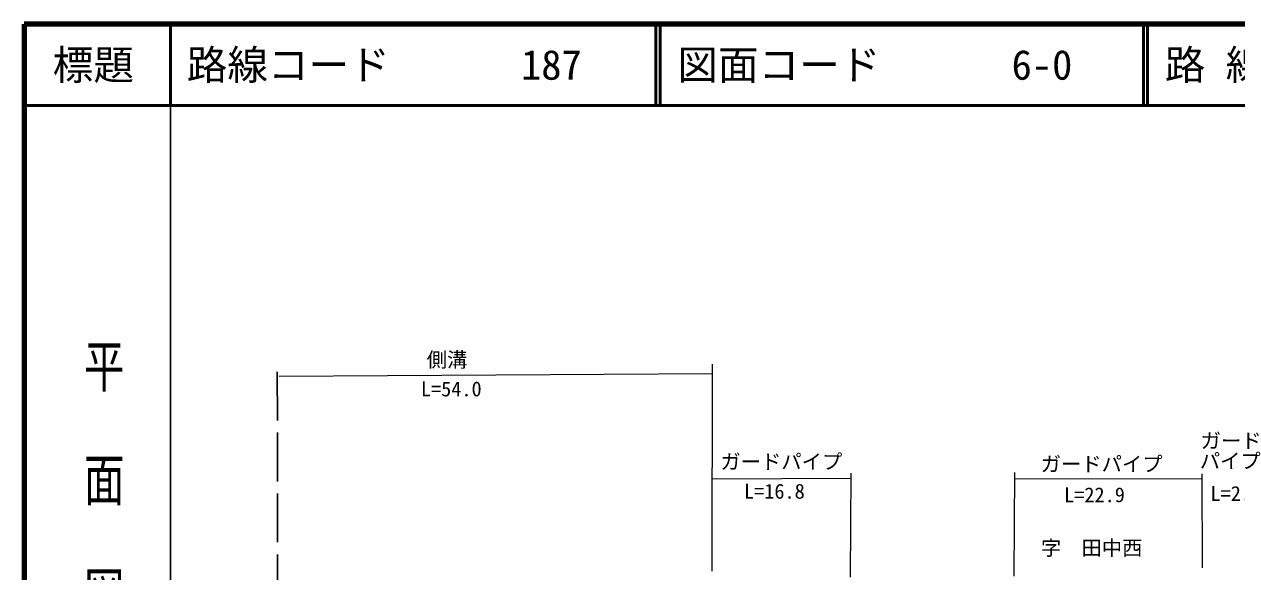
# Model space of a CAD drawing. Units: millimetres, scale not verified. Extents: x 40000 to 680000, y 20000 to 380000.
# Drawn here: x 40000 to 189237, y 312558 to 380000 of the extents above; entities that cross this region are included whole.
import ezdxf
from ezdxf.enums import TextEntityAlignment as Align

# ---------------------------------------------------------------- set-up
doc = ezdxf.new("R2010")
doc.units = ezdxf.units.MM
doc.header["$LTSCALE"] = 1000
doc.linetypes.add('DASHED', pattern=[7.5, 6, -1.5])
for name, color, linetype, lineweight in [('M-BGD', 7, 'Continuous', 25), ('M-STR-HTXT', 7, 'Continuous', 13), ('M-TTL', 2, 'Continuous', 140), ('M-TTL-BAND', 7, 'Continuous', 25), ('M-TTL-LINE', 7, 'Continuous', 50)]:
    doc.layers.add(name, color=color, linetype=linetype, lineweight=lineweight)
doc.layers.add('M-BMK-HTXT', color=7, linetype='Continuous')
doc.layers.add('M-TTL-TXT', color=7, linetype='Continuous')
doc.styles.add('@ＭＳ ゴシック', font='')
doc.styles.add('ＭＳ ゴシック', font='')
doc.styles.get('@ＭＳ ゴシック').set_extended_font_data('@MS Gothic')
doc.styles.get('ＭＳ ゴシック').set_extended_font_data('MS Gothic')

msp = doc.modelspace()

# ---------------------------------------------------------------- linework, layer by layer
at = {"layer": 'M-BGD', "linetype": 'DASHED'}
msp.add_line((71143, 337195), (71221, 287389), dxfattribs=at)
at = {"layer": 'M-STR-HTXT'}
for p, q in [((124672, 312632), (124725, 338129)), ((71372, 336663), (124723, 336992)), ((124696, 323986), (141794, 324106)), ((141714, 311914), (141798, 324709)), ((161868, 324776), (161805, 312016)), ((184977, 324016), (161864, 323972)), ((185012, 313030), (184975, 324629))]:
    msp.add_line(p, q, dxfattribs=at)
at = {"layer": 'M-TTL'}
for p, q in [((40000, 380000), (40000, 20000)), ((680000, 380000), (40000, 380000))]:
    msp.add_line(p, q, dxfattribs=at)
at = {"layer": 'M-TTL-BAND'}
msp.add_line((58000, 370000), (58000, 20000), dxfattribs=at)
at = {"layer": 'M-TTL-LINE'}
for p, q in [((58000, 380000), (58000, 370000)), ((117750, 380000), (117750, 370000)), ((118250, 380000), (118250, 370000)), ((177750, 380000), (177750, 370000)), ((178250, 380000), (178250, 370000)), ((40000, 370000), (680000, 370000))]:
    msp.add_line(p, q, dxfattribs=at)

# ---------------------------------------------------------------- texts
at = {"layer": 'M-BMK-HTXT', "style": 'ＭＳ ゴシック'}
msp.add_text('字\u3000田中西', height=1833, dxfattribs=at).set_placement((171379, 315498), align=Align.MIDDLE_CENTER)
at = {"layer": 'M-STR-HTXT', "style": 'ＭＳ ゴシック'}
for s, p in [('側溝', (92038, 338681)), ('L=54.0', (92559, 335079)), ('ガード', (188545, 328696)), ('ガードパイプ', (133182, 326123)), ('ガードパイプ', (172603, 325831)), ('パイプ', (188437, 326207)), ('L=16.8', (132327, 322476)), ('L=22.9', (171729, 322036)), ('L=2.2', (189122, 322205))]:
    msp.add_text(s, height=1833, dxfattribs=at).set_placement(p, align=Align.MIDDLE_CENTER)
at = {"layer": 'M-TTL-BAND', "style": '@ＭＳ ゴシック', "width": 1.4}
msp.add_text('平  面  図', height=3666, rotation=270, dxfattribs=at).set_placement((49777, 306475), align=Align.MIDDLE_RIGHT)
at = {"layer": 'M-TTL-TXT', "style": 'ＭＳ ゴシック'}
msp.add_text('標題', height=3666, dxfattribs=at).set_placement((48500, 375000), align=Align.MIDDLE_CENTER)
for s, p in [('路線コード', (60000, 375000)), ('187', (101142, 375000)), ('図面コード', (120380, 375000)), ('6-0', (161521, 375000)), ('路 線 名', (180380, 375000))]:
    msp.add_text(s, height=3666, dxfattribs=at).set_placement(p, align=Align.MIDDLE_LEFT)

doc.saveas('drawing.dxf')
